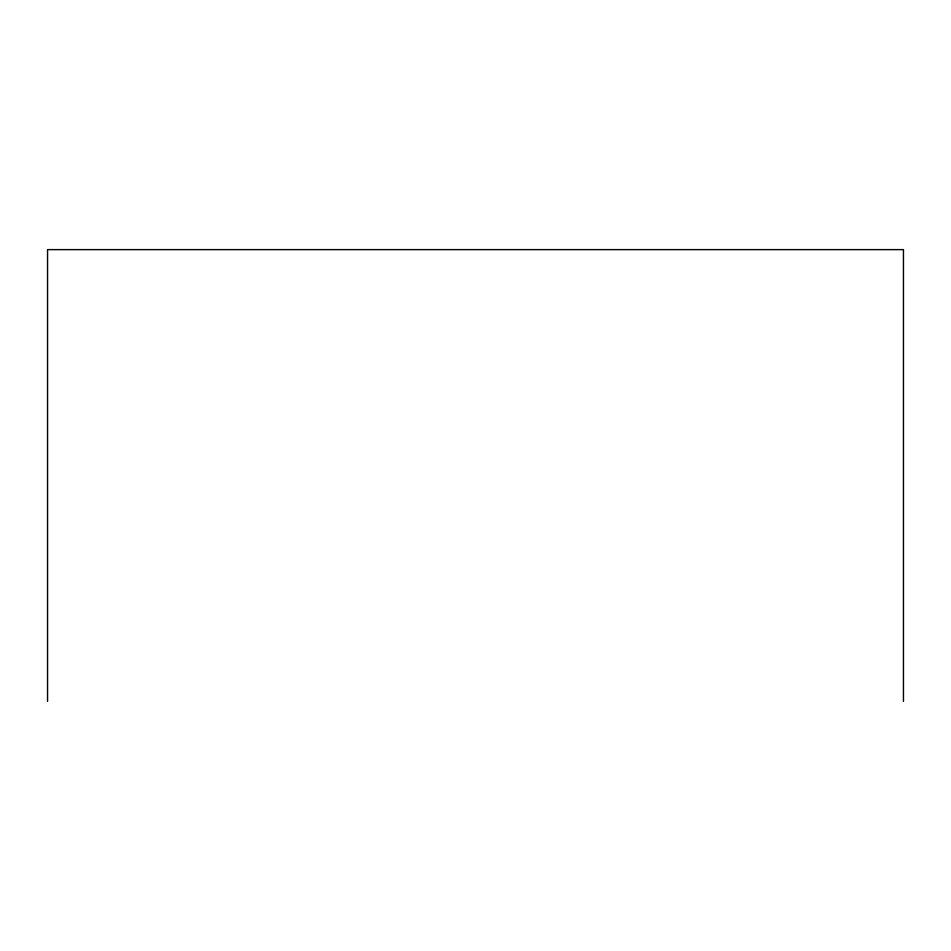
<?xml version="1.0" encoding="UTF-8"?>
<svg xmlns="http://www.w3.org/2000/svg" width="951" height="951" viewBox="0 0 951 951"><rect width="100%" height="100%" fill="white"/><g stroke="black" fill="none" stroke-linecap="round" stroke-linejoin="round"><path stroke-width="1.43" d="M903.45 701.374L903.45 249.626L47.55 249.626L47.55 701.374"/></g></svg>
